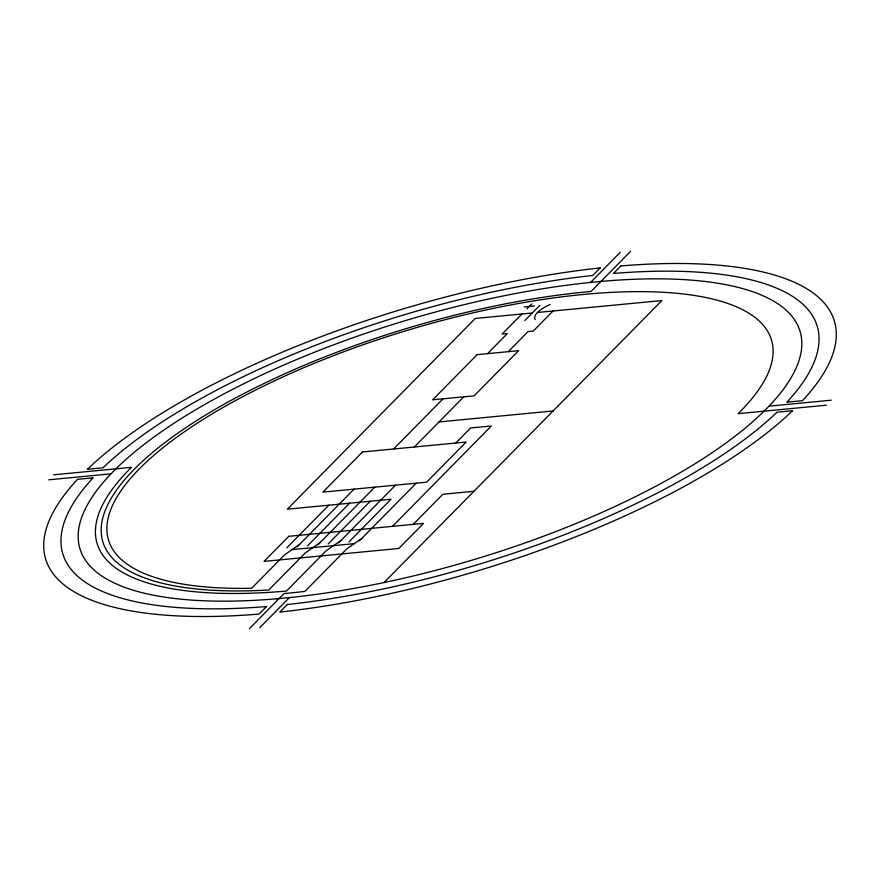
<?xml version="1.0" encoding="UTF-8"?>
<svg xmlns="http://www.w3.org/2000/svg" width="880" height="880" viewBox="0 0 880 880"><rect width="100%" height="100%" fill="white"/><g stroke="black" fill="none" stroke-linecap="round" stroke-linejoin="round"><path stroke-width="1.32" d="M286.781 547.866L328.823 505.197M521.928 313.984L502.139 334.059L507.331 333.564L487.542 353.639M526.867 308.968L531.817 303.952M297.154 546.865L354.024 489.148M393.58 448.998L443.036 398.805M524.876 320.518L539.715 305.459M307.516 545.875L349.558 503.206M317.889 544.874L374.759 487.157M414.315 447.007L463.771 396.814M508.277 351.648L528.066 331.573L533.247 331.078L553.025 311.003M328.251 543.884L370.293 501.226M249.37 628.705L284.009 593.549A364.144 120.351 -16.8 0 0 304.898 591.404L346.753 548.922L361.834 538.384M590.579 282.425L620.268 252.285M338.624 542.883L395.494 485.166M259.732 627.715L289.421 597.575M630.63 251.295L591.052 291.467A352.209 116.413 -16.8 0 0 141.977 461.78A352.209 116.413 -16.8 0 0 268.719 590.007L305.283 552.904L320.364 542.366M348.986 541.893L391.028 499.235L287.353 509.179L475.266 318.461L532.29 312.994M359.359 540.903L416.229 483.186M455.785 443.025L470.624 427.977L491.359 425.986L392.458 526.361M413.193 524.37L442.86 494.263L473.968 491.271M384.021 582.549L661.881 300.553L537.471 312.488M299.629 544.357L284.548 554.895L251.669 588.258A346.236 114.433 -16.8 0 1 156.838 452.749A346.236 114.433 -16.8 0 1 602.184 292.919A346.236 114.433 -16.8 0 1 738.133 413.666L826.309 405.207M341.099 540.375L326.018 550.913L286.473 591.041A358.182 118.382 -16.8 0 1 131.494 467.335L53.691 474.793M524.161 306.955L534.523 305.954M439.043 421.916L553.091 410.971M768.999 406.164L831.248 400.191M48.752 479.809L111.001 473.836M292.083 549.626L354.288 543.653M535.238 319.528A29.843 9.867 -16.8 0 1 550.077 304.469M362.483 451.979L322.916 492.129L426.591 482.185L466.158 442.035L362.483 451.979M288.783 536.305L264.055 561.407L398.827 548.471L423.555 523.38L288.783 536.305M477.18 354.629L432.674 399.806L474.144 395.824L518.65 350.658L477.18 354.629M266.508 606.54L259.094 614.075A411.906 136.136 -16.8 0 1 77.528 479.325L93.093 477.829A393.998 130.218 -16.8 0 0 266.508 606.54M600.171 267.916L592.757 275.451A393.998 130.218 -16.8 0 0 102.982 467.797L87.417 469.282A411.906 136.136 -16.8 0 1 600.171 267.916M287.243 604.549L279.829 612.084A411.906 136.136 -16.8 0 0 792.583 410.718L777.018 412.203A393.998 130.218 -16.8 0 1 287.243 604.549M620.906 265.925L613.492 273.46A393.998 130.218 -16.8 0 1 786.907 402.171L802.472 400.675A411.906 136.136 -16.8 0 0 620.906 265.925M276.496 598.796A376.09 124.3 -16.8 0 0 801.284 336.732A376.09 124.3 -16.8 0 0 242.22 384.472A376.09 124.3 -16.8 0 0 276.496 598.796"/></g></svg>
